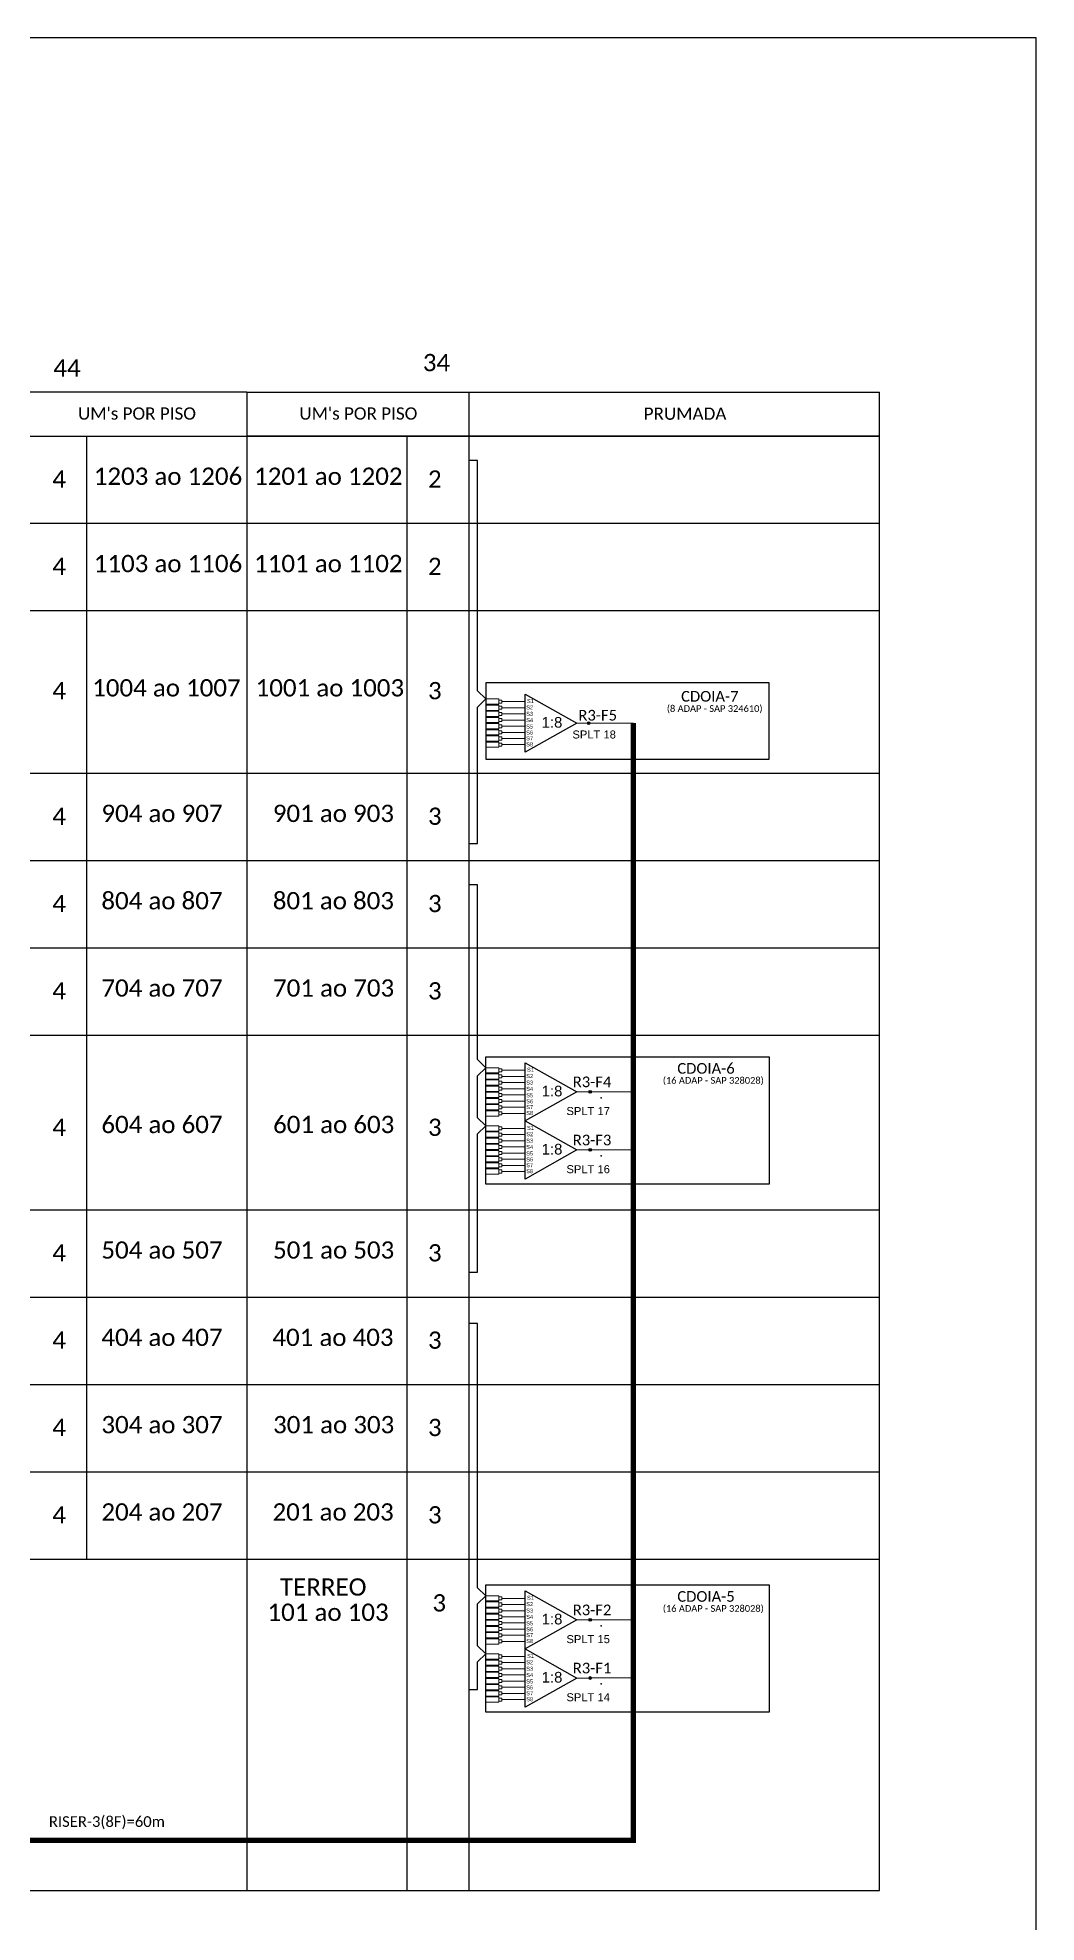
# Model space of a CAD drawing. Extents: x -4 to 837, y 1 to 595.
# Drawn here: x 649.9 to 837.2, y 241.9 to 595.3 of the extents above; entities that cross this region are included whole.
import ezdxf
from ezdxf.enums import TextEntityAlignment as Align

# ---------------------------------------------------------------- set-up
doc = ezdxf.new("R2010")
doc.units = 0
doc.styles.add('ARIAL', font='arial.ttf')
doc.styles.add('WMF-Calibri0', font='calibri.ttf')

# ---------------------------------------------------------------- blocks, each defined once
blk = doc.blocks.new('SPLITTER_')
blk.add_point((0, 0))
at = {"style": 'ARIAL', "flags": 4}
blk.add_attdef('SPLT', (0, -3.26), '', height=1.5, dxfattribs=at)
blk = doc.blocks.new('SPLT_1-8_SC-APC_ESQ')
at = {"color": 3, "lineweight": 0}
for points in [[(2.41, -3.02), (0, -3.02)], [(2.41, -3.02), (2.41, -4)], [(2.99, -3.51), (7.37, -3.51)], [(2.41, -4), (0, -4)], [(2.41, -4.17), (0, -4.17)], [(2.41, -5.16), (0, -5.16)], [(2.41, -5.32), (0, -5.32)], [(2.41, -6.31), (0, -6.31)], [(2.41, -6.48), (0, -6.48)], [(2.41, -4.17), (2.41, -5.16)], [(2.41, -5.32), (2.41, -6.31)], [(2.41, -6.48), (2.41, -7.46)], [(7.37, -4.66), (2.99, -4.66)], [(7.37, -5.82), (2.99, -5.82)], [(7.37, -6.97), (2.99, -6.97)], [(2.41, -7.46), (0, -7.46)], [(2.41, -7.63), (0, -7.63)], [(2.41, -8.62), (0, -8.62)], [(2.41, -8.78), (0, -8.78)], [(2.41, -9.77), (0, -9.77)], [(2.41, -9.94), (0, -9.94)], [(2.41, -7.63), (2.41, -8.62)], [(2.41, -8.78), (2.41, -9.77)], [(2.41, -9.94), (2.41, -10.92)], [(7.37, -8.12), (2.99, -8.12)], [(7.37, -9.28), (2.99, -9.28)], [(7.37, -10.43), (2.99, -10.43)], [(2.41, -10.92), (0, -10.92)], [(2.41, -11.09), (0, -11.09)], [(2.41, -12.08), (0, -12.08)], [(2.41, -11.09), (2.41, -12.08)], [(7.37, -11.58), (2.99, -11.58)]]:
    blk.add_lwpolyline(points, dxfattribs=at)
for points in [[(2.99, -3.22), (2.41, -3.22), (2.41, -3.8), (2.99, -3.8)], [(2.99, -4.38), (2.41, -4.38), (2.41, -4.95), (2.99, -4.95)], [(2.99, -5.53), (2.41, -5.53), (2.41, -6.1), (2.99, -6.1)], [(2.99, -6.68), (2.41, -6.68), (2.41, -7.26), (2.99, -7.26)], [(2.99, -7.84), (2.41, -7.84), (2.41, -8.41), (2.99, -8.41)], [(2.99, -8.99), (2.41, -8.99), (2.41, -9.56), (2.99, -9.56)], [(2.99, -10.14), (2.41, -10.14), (2.41, -10.72), (2.99, -10.72)], [(2.99, -11.3), (2.41, -11.3), (2.41, -11.87), (2.99, -11.87)]]:
    blk.add_lwpolyline(points, close=True, dxfattribs=at)
at = {"color": 1}
blk.add_lwpolyline([(7.37, -2.1), (17.04, -7.55), (7.37, -13), (7.37, -2.1)], dxfattribs=at)
at = {"color": 1, "lineweight": 0}
blk.add_lwpolyline([(17.04, -7.55), (19.26, -7.55)], dxfattribs=at)
at = {"color": 1, "style": 'ARIAL'}
for s, height, p in [('S1', 0.75, (7.7, -3.78)), ('S3', 0.75, (7.55, -6.18)), ('S4', 0.75, (7.55, -7.36)), ('S2', 0.75, (7.56, -4.97)), ('1:8', 2, (10.45, -8.4)), ('S5', 0.75, (7.55, -8.57)), ('S6', 0.75, (7.55, -9.69)), ('S7', 0.75, (7.55, -10.78)), ('S8', 0.75, (7.55, -11.9))]:
    blk.add_text(s, height=height, dxfattribs=at).set_placement(p)
blk = doc.blocks.new('SPLITTER FUTURO')
blk.add_point((0, 0))
at = {"style": 'ARIAL', "text_generation_flag": 6, "flags": 4}
for tag, p, height in [('SPLT', (-6.22, -4.1), 1.5), ('INSTAL.', (-6.25, -6.09), 1.25)]:
    blk.add_attdef(tag, p, '', height=height, rotation=180, dxfattribs=at)

msp = doc.modelspace()

# ---------------------------------------------------------------- hatches: boundary and pattern name
h = msp.add_hatch(color=3)
h.dxf.hatch_style = 1
edge = h.paths.add_edge_path()
edge.add_arc((753.21, 466.75), 0.242, 0, 360)
h = msp.add_hatch(color=3)
h.dxf.hatch_style = 1
edge = h.paths.add_edge_path()
edge.add_arc((753.48, 397.62), 0.256, 0, 360)
h = msp.add_hatch(color=3)
h.dxf.hatch_style = 1
edge = h.paths.add_edge_path()
edge.add_arc((753.48, 386.73), 0.256, 0, 360)
h = msp.add_hatch(color=3)
h.dxf.hatch_style = 1
edge = h.paths.add_edge_path()
edge.add_arc((753.48, 298.62), 0.256, 0, 360)
h = msp.add_hatch(color=3)
h.dxf.hatch_style = 1
edge = h.paths.add_edge_path()
edge.add_arc((753.48, 287.73), 0.256, 0, 360)

# ---------------------------------------------------------------- linework, layer by layer
for p, q in [((837.17, 595.26), (-3.83, 595.26)), ((837.17, 1.26), (837.17, 595.26))]:
    msp.add_line(p, q)
at = {"color": 30, "lineweight": 0}
msp.add_line((753.21, 466.75), (761.6, 466.75), dxfattribs=at)
at = {"color": 0}
for points in [[(689.14, 528.81), (460.88, 528.81)], [(460.88, 520.58), (689.14, 520.58)]]:
    msp.add_lwpolyline(points, dxfattribs=at)
for points in [[(460.88, 528.81), (460.88, 247.86), (807.74, 247.86), (807.74, 528.81)], [(689.14, 528.81), (689.14, 247.86)], [(689.14, 528.81), (807.74, 528.81)], [(689.14, 528.81), (689.14, 247.86)], [(730.73, 528.81), (730.73, 247.86)], [(460.88, 520.58), (807.74, 520.58)], [(460.88, 520.58), (689.14, 520.58)], [(659.12, 310.02), (659.12, 520.58)], [(807.74, 520.58), (689.14, 520.58)], [(807.74, 520.58), (689.14, 520.58)], [(719.16, 247.86), (719.16, 520.58)], [(460.88, 504.21), (807.74, 504.21)], [(460.88, 487.84), (807.74, 487.84)], [(460.88, 457.37), (807.74, 457.37)], [(460.88, 441), (807.74, 441)], [(460.88, 424.63), (807.74, 424.63)], [(460.88, 408.26), (807.74, 408.26)], [(460.88, 375.51), (807.74, 375.51)], [(460.88, 359.14), (807.74, 359.14)], [(460.88, 342.77), (807.74, 342.77)], [(460.88, 326.4), (807.74, 326.4)], [(460.88, 310.02), (807.74, 310.02)]]:
    msp.add_lwpolyline(points)
at = {"color": 3}
for points in [[(730.73, 444.18), (732.38, 444.18), (732.38, 469.77), (733.95, 471.28), (732.38, 472.79), (732.38, 515.97), (730.73, 515.97)], [(730.73, 363.79), (732.38, 363.79), (732.39, 389.75), (733.96, 391.26), (732.39, 392.76), (732.39, 400.65), (733.96, 402.15), (732.39, 403.66), (732.39, 436.41), (730.74, 436.41)], [(730.73, 285.55), (732.38, 285.55), (732.39, 290.75), (733.96, 292.25), (732.39, 293.76), (732.39, 301.64), (733.96, 303.15), (732.39, 304.66), (732.39, 354.21), (730.74, 354.21)]]:
    msp.add_lwpolyline(points, dxfattribs=at)
at = {"color": 1}
for points in [[(787.08, 474.3), (733.95, 474.3), (733.95, 459.98), (787.08, 459.98)], [(733.96, 404.21), (787.09, 404.21), (787.09, 380.32), (733.96, 380.32)], [(733.96, 305.21), (787.09, 305.21), (787.09, 281.32), (733.96, 281.32)]]:
    msp.add_lwpolyline(points, close=True, dxfattribs=at)
at = {"color": 30, "const_width": 1}
msp.add_lwpolyline([(615.34, 257.3), (761.6, 257.3), (761.6, 466.75)], dxfattribs=at)
at = {"color": 30, "lineweight": 0}
for points in [[(753.48, 397.62), (761.32, 397.62)], [(753.48, 386.73), (761.32, 386.73)], [(753.48, 298.62), (761.32, 298.62)], [(753.48, 287.73), (761.32, 287.73)]]:
    msp.add_lwpolyline(points, dxfattribs=at)
at = {"color": 3}
for centre, radius in [((753.21, 466.75), 0.242), ((753.48, 397.62), 0.256), ((753.48, 386.73), 0.256), ((753.48, 298.62), 0.256), ((753.48, 287.73), 0.256)]:
    msp.add_circle(centre, radius, dxfattribs=at)

# ---------------------------------------------------------------- block references
for p in [(733.95, 474.3), (733.96, 405.17), (733.96, 394.27), (733.96, 306.17), (733.96, 295.27)]:
    msp.add_blockref('SPLT_1-8_SC-APC_ESQ', p)
ref = msp.add_blockref('SPLITTER FUTURO', (751.75, 467.96), dxfattribs=dict(xscale=-1))
ref.add_attrib('SPLT', 'SPLT 18', (750.17, 463.87), dxfattribs={"height": 1.5, "rotation": 180, "style": 'ARIAL', "text_generation_flag": 6})
ref = msp.add_blockref('SPLITTER_', (755.58, 396.53), dxfattribs=dict(xscale=-1))
ref.add_attrib('SPLT', 'SPLT 17', (749.05, 393.27), dxfattribs={"height": 1.5, "style": 'ARIAL'})
ref = msp.add_blockref('SPLITTER_', (755.58, 385.63), dxfattribs=dict(xscale=-1))
ref.add_attrib('SPLT', 'SPLT 16', (749.05, 382.37), dxfattribs={"height": 1.5, "style": 'ARIAL'})
ref = msp.add_blockref('SPLITTER_', (755.58, 297.53), dxfattribs=dict(xscale=-1))
ref.add_attrib('SPLT', 'SPLT 15', (749.05, 294.26), dxfattribs={"height": 1.5, "style": 'ARIAL'})
ref = msp.add_blockref('SPLITTER_', (755.58, 286.63), dxfattribs=dict(xscale=-1))
ref.add_attrib('SPLT', 'SPLT 14', (749.05, 283.37), dxfattribs={"height": 1.5, "style": 'ARIAL'})

# ---------------------------------------------------------------- texts
at = {"color": 0, "style": 'WMF-Calibri0'}
for s, p in [("UM's POR PISO", (657.44, 523.65)), ("UM's POR PISO", (698.96, 523.65)), ('PRUMADA', (763.53, 523.62))]:
    msp.add_text(s, height=2.3, dxfattribs=at).set_placement(p)
at = {"color": 7, "style": 'WMF-Calibri0'}
for s, p in [('1203 ao 1206', (660.4, 511.42)), ('1201 ao 1202', (690.47, 511.42)), ('1103 ao 1106', (660.4, 495.05)), ('1101 ao 1102', (690.47, 495.05)), ('1004 ao 1007', (660.11, 471.75)), ('1001 ao 1003', (690.76, 471.75)), ('904 ao 907', (661.83, 448.21)), ('901 ao 903', (693.98, 448.21)), ('804 ao 807', (661.83, 431.84)), ('801 ao 803', (693.98, 431.84)), ('704 ao 707', (661.83, 415.47)), ('701 ao 703', (694.02, 415.47)), ('604 ao 607', (661.83, 389.89)), ('601 ao 603', (694.04, 389.89)), ('504 ao 507', (661.83, 366.35)), ('501 ao 503', (694.03, 366.35)), ('404 ao 407', (661.83, 349.98)), ('401 ao 403', (693.9, 349.98)), ('304 ao 307', (661.83, 333.61)), ('301 ao 303', (694.03, 333.61)), ('204 ao 207', (661.83, 317.24)), ('201 ao 203', (693.93, 317.24)), ('TERREO', (695.33, 303.17)), ('101 ao 103', (692.98, 298.44))]:
    msp.add_text(s, height=3.24, dxfattribs=at).set_placement(p)
at = {"color": 1, "style": 'WMF-Calibri0'}
for s, p in [('(8 ADAP - SAP 324610)', (776.85, 468.86)), ('(16 ADAP - SAP 328028)', (776.59, 399.14)), ('(16 ADAP - SAP 328028)', (776.59, 300.14))]:
    msp.add_text(s, height=1.25, dxfattribs=at).set_placement(p, align=Align.CENTER)
for s, p in [('CDOIA-7', (770.55, 470.78)), ('CDOIA-6', (769.84, 401.02)), ('CDOIA-5', (769.84, 302.02))]:
    msp.add_text(s, height=2, dxfattribs=at).set_placement(p)
at = {"color": 30, "lineweight": 0, "style": 'WMF-Calibri0'}
for s, p in [('R3-F5', (751.29, 467.23)), ('R3-F4', (750.23, 398.49)), ('R3-F3', (750.23, 387.59)), ('R3-F2', (750.23, 299.49)), ('R3-F1', (750.23, 288.59))]:
    msp.add_text(s, height=2, dxfattribs=at).set_placement(p)
at = {"color": 30, "style": 'WMF-Calibri0'}
msp.add_text('RISER-3(8F)=60m', height=2, dxfattribs=at).set_placement((651.99, 259.81))
at = {"color": 7, "style": 'WMF-Calibri0', "flags": 4}
for tag, p in [('44', (655.39, 533.35)), ('34', (724.67, 534.35)), ('4', (653.92, 512.51)), ('2', (724.36, 512.51)), ('4', (653.92, 496.14)), ('2', (724.36, 496.14)), ('4', (653.92, 472.84)), ('3', (724.36, 472.84)), ('4', (653.92, 449.3)), ('3', (724.36, 449.3)), ('4', (653.92, 432.93)), ('3', (724.36, 432.93)), ('4', (653.92, 416.56)), ('3', (724.36, 416.56)), ('4', (653.92, 390.98)), ('3', (724.36, 390.98)), ('4', (653.92, 367.44)), ('3', (724.36, 367.44)), ('4', (653.92, 351.07)), ('3', (724.36, 351.07)), ('4', (653.92, 334.7)), ('3', (724.36, 334.7)), ('4', (653.92, 318.32)), ('3', (724.36, 318.32)), ('3', (725.19, 301.81))]:
    msp.add_attdef(tag, text='XX', height=3.24, dxfattribs=at).set_placement(p, align=Align.MIDDLE_CENTER)

doc.saveas('drawing.dxf')
